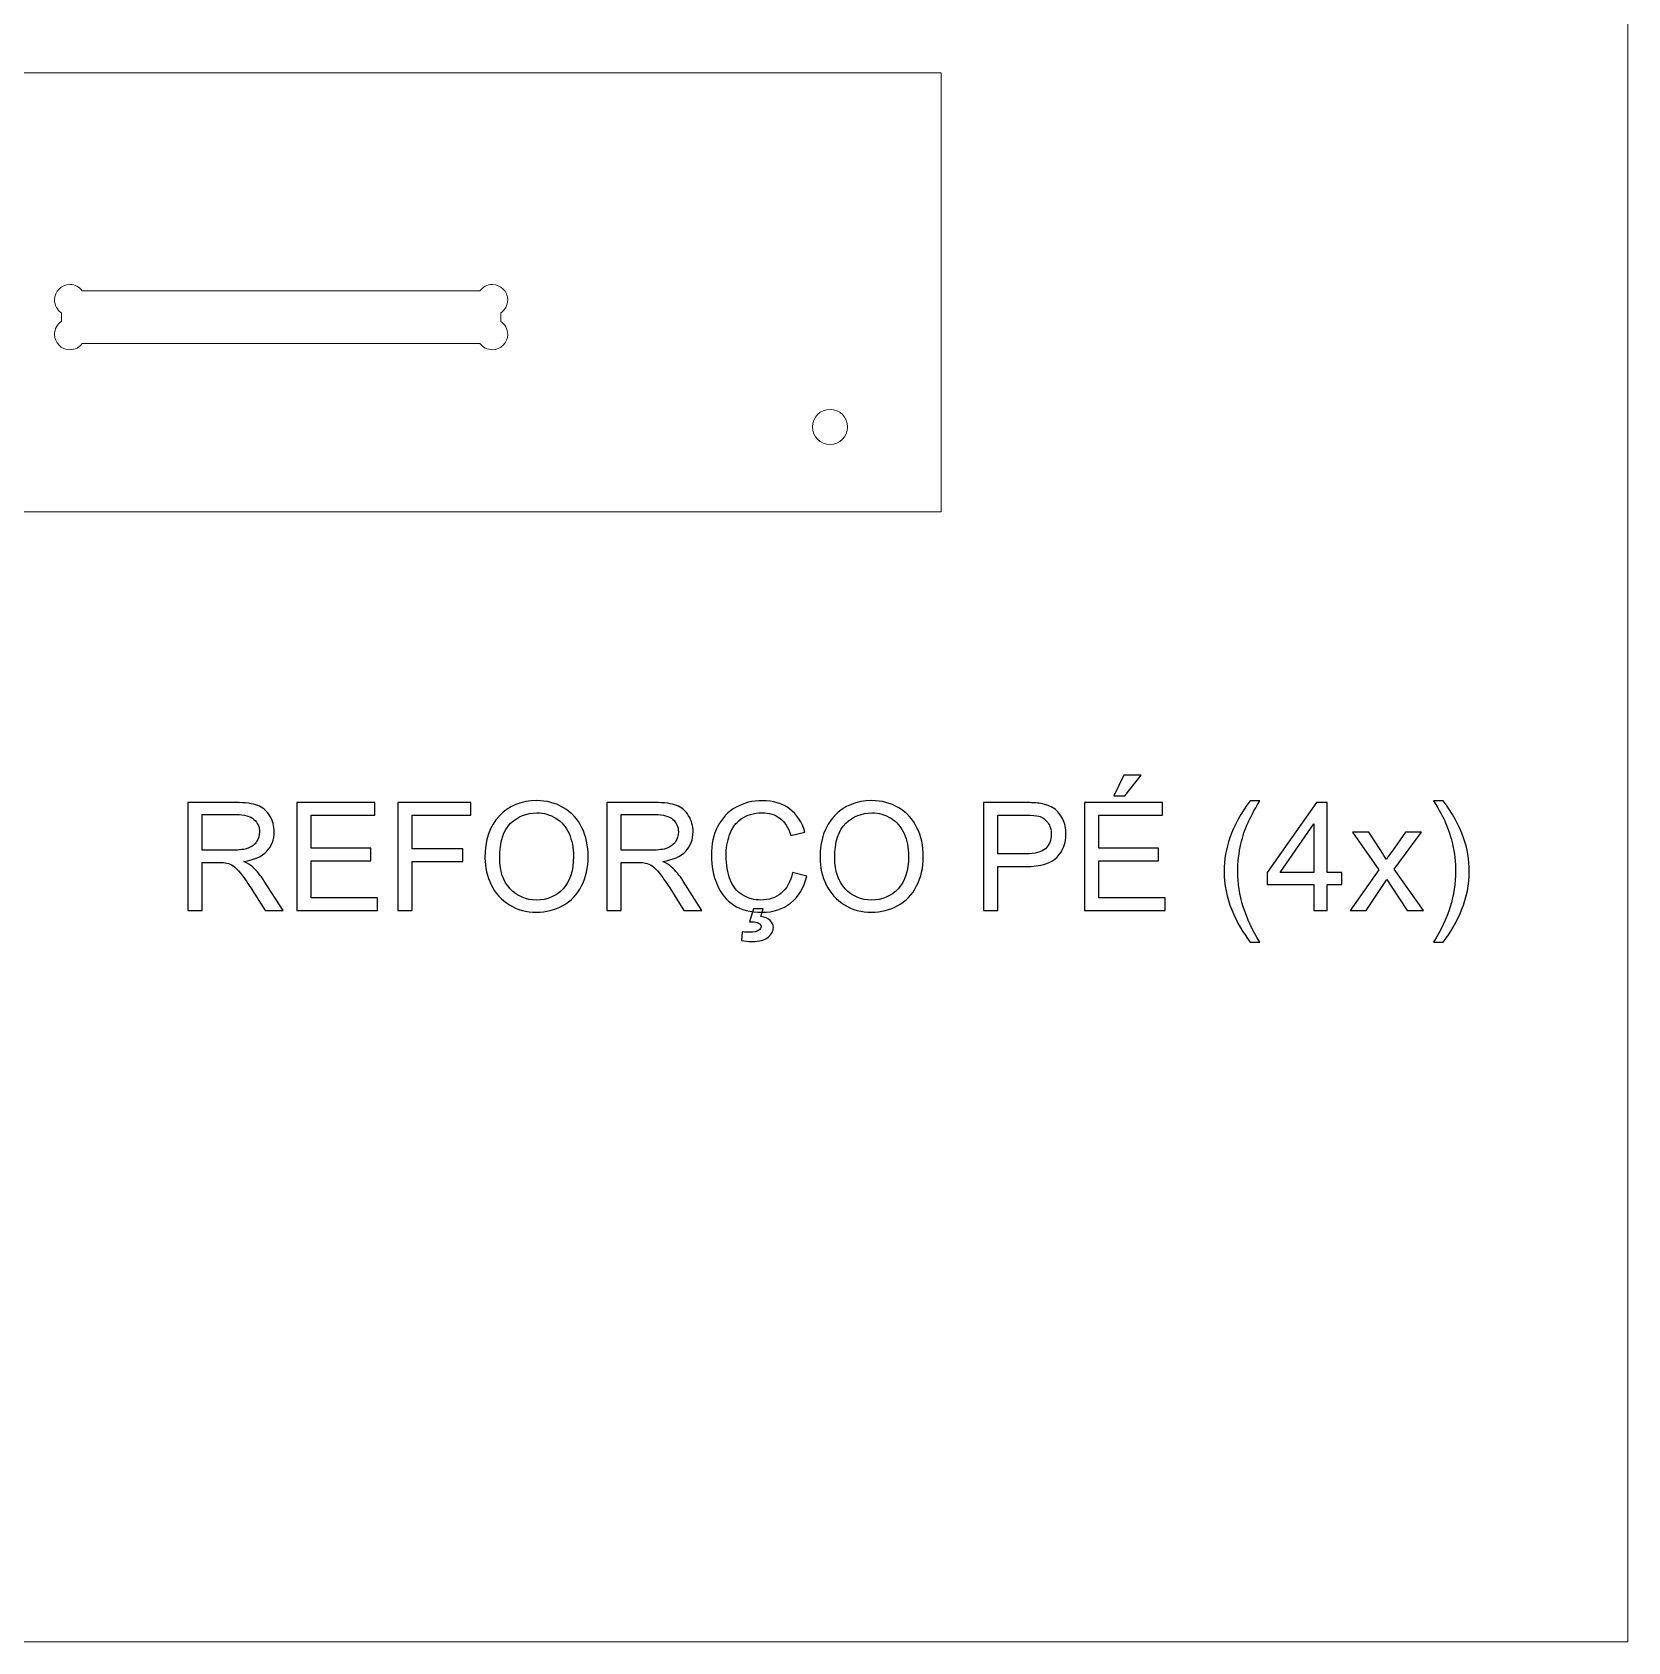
# Model space of a CAD drawing. Header units: centimetres. Extents: x -44 to 44, y -63 to 63.
# Drawn here: x 25.65 to 43.81, y -45.38 to -27.05 of the extents above; entities that cross this region are included whole.
import ezdxf

# ---------------------------------------------------------------- set-up
doc = ezdxf.new("R2010")
doc.units = ezdxf.units.CM
doc.header["$MEASUREMENT"] = 0
doc.layers.add('Layer 1', color=7, linetype='Continuous')

msp = doc.modelspace()

# ---------------------------------------------------------------- linework, layer by layer
at = {"layer": 'Layer 1', "color": 250, "lineweight": 20}
msp.add_lwpolyline([(-43.815, -45.38234), (43.815, -45.38234), (43.815, 6.26432), (-43.815, 6.26432), (-43.815, -45.38234)], close=True, dxfattribs=at)
at = {"layer": 'Layer 1', "color": 23, "lineweight": 20}
for points, knots in [([(-4.0029, -27.51377), (-4.0029, -27.51377), (35.9971, -27.51377), (35.9971, -27.51377), (35.9971, -27.51377), (35.9971, -27.51377), (35.9971, -32.51377), (35.9971, -32.51377), (35.9971, -32.51377), (35.9971, -32.51377), (-4.0029, -32.51377), (-4.0029, -32.51377), (-4.0029, -32.51377), (-4.0029, -32.51377), (-4.0029, -27.51377), (-4.0029, -27.51377)], [0, 0, 0, 0, 0.2, 0.2, 0.2, 0.2, 0.4, 0.4, 0.4, 0.4, 0.6, 0.6, 0.6, 0.6, 1, 1, 1, 1]), ([(30.98387, -30.24629), (30.98387, -30.24629), (30.98387, -30.34487), (30.98387, -30.34487), (30.98387, -30.34487), (31.03183, -30.37609), (31.06355, -30.43016), (31.06355, -30.49164), (31.06355, -30.49164), (31.06355, -30.58829), (30.98519, -30.66664), (30.88855, -30.66664), (30.88855, -30.66664), (30.83082, -30.66664), (30.77963, -30.63869), (30.74776, -30.59558), (30.74776, -30.59558), (30.74776, -30.59558), (26.21998, -30.59558), (26.21998, -30.59558), (26.21998, -30.59558), (26.18811, -30.63869), (26.13692, -30.66664), (26.07919, -30.66664), (26.07919, -30.66664), (25.98255, -30.66664), (25.90419, -30.58829), (25.90419, -30.49164), (25.90419, -30.49164), (25.90419, -30.43016), (25.93591, -30.37609), (25.98387, -30.34487), (25.98387, -30.34487), (25.98387, -30.34487), (25.98387, -30.24629), (25.98387, -30.24629), (25.98387, -30.24629), (25.93591, -30.21507), (25.90419, -30.161), (25.90419, -30.09952), (25.90419, -30.09952), (25.90419, -30.00287), (25.98255, -29.92452), (26.07919, -29.92452), (26.07919, -29.92452), (26.13692, -29.92452), (26.18811, -29.95247), (26.21998, -29.99558), (26.21998, -29.99558), (26.21998, -29.99558), (30.74776, -29.99558), (30.74776, -29.99558), (30.74776, -29.99558), (30.77963, -29.95247), (30.83082, -29.92452), (30.88855, -29.92452), (30.88855, -29.92452), (30.98519, -29.92452), (31.06355, -30.00287), (31.06355, -30.09952), (31.06355, -30.09952), (31.06355, -30.161), (31.03183, -30.21507), (30.98387, -30.24629)], [0, 0, 0, 0, 0.05882353, 0.05882353, 0.05882353, 0.05882353, 0.11764706, 0.11764706, 0.11764706, 0.11764706, 0.17647059, 0.17647059, 0.17647059, 0.17647059, 0.23529412, 0.23529412, 0.23529412, 0.23529412, 0.29411765, 0.29411765, 0.29411765, 0.29411765, 0.35294118, 0.35294118, 0.35294118, 0.35294118, 0.41176471, 0.41176471, 0.41176471, 0.41176471, 0.47058824, 0.47058824, 0.47058824, 0.47058824, 0.52941176, 0.52941176, 0.52941176, 0.52941176, 0.58823529, 0.58823529, 0.58823529, 0.58823529, 0.64705882, 0.64705882, 0.64705882, 0.64705882, 0.70588235, 0.70588235, 0.70588235, 0.70588235, 0.76470588, 0.76470588, 0.76470588, 0.76470588, 0.82352941, 0.82352941, 0.82352941, 0.82352941, 0.88235294, 0.88235294, 0.88235294, 0.88235294, 1, 1, 1, 1]), ([(34.73285, -31.74558), (34.6224, -31.74558), (34.53285, -31.65603), (34.53285, -31.54558), (34.53285, -31.54558), (34.53285, -31.43513), (34.6224, -31.34558), (34.73285, -31.34558), (34.73285, -31.34558), (34.8433, -31.34558), (34.93285, -31.43513), (34.93285, -31.54558), (34.93285, -31.54558), (34.93285, -31.65603), (34.8433, -31.74558), (34.73285, -31.74558)], [0, 0, 0, 0, 0.2, 0.2, 0.2, 0.2, 0.4, 0.4, 0.4, 0.4, 0.6, 0.6, 0.6, 0.6, 1, 1, 1, 1])]:
    msp.add_open_spline(points, degree=3, knots=knots, dxfattribs=at)
at = {"layer": 'Layer 1', "color": 250}
for points, knots in [([(37.9648, -35.74821), (37.9648, -35.74821), (38.07639, -35.51359), (38.07639, -35.51359), (38.07639, -35.51359), (38.07639, -35.51359), (38.2741, -35.51359), (38.2741, -35.51359), (38.2741, -35.51359), (38.2741, -35.51359), (38.08983, -35.74821), (38.08983, -35.74821), (38.08983, -35.74821), (38.08983, -35.74821), (37.9648, -35.74821), (37.9648, -35.74821)], [0, 0, 0, 0, 0.2, 0.2, 0.2, 0.2, 0.4, 0.4, 0.4, 0.4, 0.6, 0.6, 0.6, 0.6, 1, 1, 1, 1]), ([(27.42315, -37.05265), (27.42315, -37.05265), (27.42315, -35.82375), (27.42315, -35.82375), (27.42315, -35.82375), (27.42315, -35.82375), (27.96793, -35.82375), (27.96793, -35.82375), (27.96793, -35.82375), (28.07751, -35.82375), (28.16078, -35.83491), (28.21771, -35.85694), (28.21771, -35.85694), (28.27465, -35.87897), (28.32015, -35.91788), (28.35448, -35.97368), (28.35448, -35.97368), (28.38853, -36.02976), (28.40541, -36.09156), (28.40541, -36.15909), (28.40541, -36.15909), (28.40541, -36.24635), (28.37737, -36.3196), (28.32072, -36.3794), (28.32072, -36.3794), (28.26435, -36.4392), (28.17709, -36.47726), (28.0592, -36.49356), (28.0592, -36.49356), (28.10241, -36.51417), (28.13503, -36.53448), (28.15734, -36.5548), (28.15734, -36.5548), (28.20484, -36.59829), (28.24976, -36.65294), (28.29239, -36.71817), (28.29239, -36.71817), (28.29239, -36.71817), (28.50613, -37.05265), (28.50613, -37.05265), (28.50613, -37.05265), (28.50613, -37.05265), (28.30155, -37.05265), (28.30155, -37.05265), (28.30155, -37.05265), (28.30155, -37.05265), (28.13903, -36.79686), (28.13903, -36.79686), (28.13903, -36.79686), (28.09153, -36.72332), (28.05234, -36.66667), (28.02143, -36.62776), (28.02143, -36.62776), (27.99082, -36.58856), (27.96335, -36.56109), (27.93903, -36.54564), (27.93903, -36.54564), (27.91471, -36.5299), (27.8901, -36.51903), (27.86492, -36.51274), (27.86492, -36.51274), (27.84633, -36.50902), (27.81628, -36.50701), (27.77422, -36.50701), (27.77422, -36.50701), (27.77422, -36.50701), (27.58567, -36.50701), (27.58567, -36.50701), (27.58567, -36.50701), (27.58567, -36.50701), (27.58567, -37.05265), (27.58567, -37.05265), (27.58567, -37.05265), (27.58567, -37.05265), (27.42315, -37.05265), (27.42315, -37.05265)], [0, 0, 0, 0, 0.05, 0.05, 0.05, 0.05, 0.1, 0.1, 0.1, 0.1, 0.15, 0.15, 0.15, 0.15, 0.2, 0.2, 0.2, 0.2, 0.25, 0.25, 0.25, 0.25, 0.3, 0.3, 0.3, 0.3, 0.35, 0.35, 0.35, 0.35, 0.4, 0.4, 0.4, 0.4, 0.45, 0.45, 0.45, 0.45, 0.5, 0.5, 0.5, 0.5, 0.55, 0.55, 0.55, 0.55, 0.6, 0.6, 0.6, 0.6, 0.65, 0.65, 0.65, 0.65, 0.7, 0.7, 0.7, 0.7, 0.75, 0.75, 0.75, 0.75, 0.8, 0.8, 0.8, 0.8, 0.85, 0.85, 0.85, 0.85, 0.9, 0.9, 0.9, 0.9, 1, 1, 1, 1]), ([(28.66378, -37.05265), (28.66378, -37.05265), (28.66378, -35.82375), (28.66378, -35.82375), (28.66378, -35.82375), (28.66378, -35.82375), (29.55219, -35.82375), (29.55219, -35.82375), (29.55219, -35.82375), (29.55219, -35.82375), (29.55219, -35.96881), (29.55219, -35.96881), (29.55219, -35.96881), (29.55219, -35.96881), (28.8263, -35.96881), (28.8263, -35.96881), (28.8263, -35.96881), (28.8263, -35.96881), (28.8263, -36.34507), (28.8263, -36.34507), (28.8263, -36.34507), (28.8263, -36.34507), (29.50613, -36.34507), (29.50613, -36.34507), (29.50613, -36.34507), (29.50613, -36.34507), (29.50613, -36.48927), (29.50613, -36.48927), (29.50613, -36.48927), (29.50613, -36.48927), (28.8263, -36.48927), (28.8263, -36.48927), (28.8263, -36.48927), (28.8263, -36.48927), (28.8263, -36.90759), (28.8263, -36.90759), (28.8263, -36.90759), (28.8263, -36.90759), (29.5808, -36.90759), (29.5808, -36.90759), (29.5808, -36.90759), (29.5808, -36.90759), (29.5808, -37.05265), (29.5808, -37.05265), (29.5808, -37.05265), (29.5808, -37.05265), (28.66378, -37.05265), (28.66378, -37.05265)], [0, 0, 0, 0, 0.07692308, 0.07692308, 0.07692308, 0.07692308, 0.15384615, 0.15384615, 0.15384615, 0.15384615, 0.23076923, 0.23076923, 0.23076923, 0.23076923, 0.30769231, 0.30769231, 0.30769231, 0.30769231, 0.38461538, 0.38461538, 0.38461538, 0.38461538, 0.46153846, 0.46153846, 0.46153846, 0.46153846, 0.53846154, 0.53846154, 0.53846154, 0.53846154, 0.61538462, 0.61538462, 0.61538462, 0.61538462, 0.69230769, 0.69230769, 0.69230769, 0.69230769, 0.76923077, 0.76923077, 0.76923077, 0.76923077, 0.84615385, 0.84615385, 0.84615385, 0.84615385, 1, 1, 1, 1]), ([(29.81371, -37.05265), (29.81371, -37.05265), (29.81371, -35.82375), (29.81371, -35.82375), (29.81371, -35.82375), (29.81371, -35.82375), (30.6429, -35.82375), (30.6429, -35.82375), (30.6429, -35.82375), (30.6429, -35.82375), (30.6429, -35.96881), (30.6429, -35.96881), (30.6429, -35.96881), (30.6429, -35.96881), (29.97652, -35.96881), (29.97652, -35.96881), (29.97652, -35.96881), (29.97652, -35.96881), (29.97652, -36.34936), (29.97652, -36.34936), (29.97652, -36.34936), (29.97652, -36.34936), (30.55306, -36.34936), (30.55306, -36.34936), (30.55306, -36.34936), (30.55306, -36.34936), (30.55306, -36.49442), (30.55306, -36.49442), (30.55306, -36.49442), (30.55306, -36.49442), (29.97652, -36.49442), (29.97652, -36.49442), (29.97652, -36.49442), (29.97652, -36.49442), (29.97652, -37.05265), (29.97652, -37.05265), (29.97652, -37.05265), (29.97652, -37.05265), (29.81371, -37.05265), (29.81371, -37.05265)], [0, 0, 0, 0, 0.09090909, 0.09090909, 0.09090909, 0.09090909, 0.18181818, 0.18181818, 0.18181818, 0.18181818, 0.27272727, 0.27272727, 0.27272727, 0.27272727, 0.36363636, 0.36363636, 0.36363636, 0.36363636, 0.45454545, 0.45454545, 0.45454545, 0.45454545, 0.54545455, 0.54545455, 0.54545455, 0.54545455, 0.63636364, 0.63636364, 0.63636364, 0.63636364, 0.72727273, 0.72727273, 0.72727273, 0.72727273, 0.81818182, 0.81818182, 0.81818182, 0.81818182, 1, 1, 1, 1]), ([(30.80456, -36.45408), (30.80456, -36.25007), (30.85921, -36.09042), (30.96879, -35.97511), (30.96879, -35.97511), (31.07838, -35.8598), (31.21972, -35.802), (31.39311, -35.802), (31.39311, -35.802), (31.50642, -35.802), (31.60885, -35.82919), (31.69984, -35.88326), (31.69984, -35.88326), (31.79082, -35.93763), (31.86035, -36.01316), (31.90813, -36.11016), (31.90813, -36.11016), (31.95592, -36.20687), (31.97966, -36.31703), (31.97966, -36.43977), (31.97966, -36.43977), (31.97966, -36.56452), (31.95477, -36.67611), (31.90441, -36.77425), (31.90441, -36.77425), (31.85406, -36.87268), (31.78281, -36.94707), (31.69068, -36.99771), (31.69068, -36.99771), (31.59826, -37.04836), (31.49898, -37.07354), (31.39225, -37.07354), (31.39225, -37.07354), (31.27637, -37.07354), (31.17308, -37.04578), (31.0821, -36.9897), (31.0821, -36.9897), (30.99082, -36.93391), (30.92187, -36.85751), (30.87494, -36.7608), (30.87494, -36.7608), (30.82802, -36.66438), (30.80456, -36.56195), (30.80456, -36.45408)], [0, 0, 0, 0, 0.08333333, 0.08333333, 0.08333333, 0.08333333, 0.16666667, 0.16666667, 0.16666667, 0.16666667, 0.25, 0.25, 0.25, 0.25, 0.33333333, 0.33333333, 0.33333333, 0.33333333, 0.41666667, 0.41666667, 0.41666667, 0.41666667, 0.5, 0.5, 0.5, 0.5, 0.58333333, 0.58333333, 0.58333333, 0.58333333, 0.66666667, 0.66666667, 0.66666667, 0.66666667, 0.75, 0.75, 0.75, 0.75, 0.83333333, 0.83333333, 0.83333333, 0.83333333, 1, 1, 1, 1]), ([(32.19197, -37.05265), (32.19197, -37.05265), (32.19197, -35.82375), (32.19197, -35.82375), (32.19197, -35.82375), (32.19197, -35.82375), (32.73675, -35.82375), (32.73675, -35.82375), (32.73675, -35.82375), (32.84633, -35.82375), (32.9296, -35.83491), (32.98653, -35.85694), (32.98653, -35.85694), (33.04347, -35.87897), (33.08897, -35.91788), (33.1233, -35.97368), (33.1233, -35.97368), (33.15735, -36.02976), (33.17423, -36.09156), (33.17423, -36.15909), (33.17423, -36.15909), (33.17423, -36.24635), (33.14619, -36.3196), (33.08954, -36.3794), (33.08954, -36.3794), (33.03317, -36.4392), (32.94591, -36.47726), (32.82802, -36.49356), (32.82802, -36.49356), (32.87123, -36.51417), (32.90385, -36.53448), (32.92616, -36.5548), (32.92616, -36.5548), (32.97366, -36.59829), (33.01858, -36.65294), (33.06121, -36.71817), (33.06121, -36.71817), (33.06121, -36.71817), (33.27495, -37.05265), (33.27495, -37.05265), (33.27495, -37.05265), (33.27495, -37.05265), (33.07037, -37.05265), (33.07037, -37.05265), (33.07037, -37.05265), (33.07037, -37.05265), (32.90785, -36.79686), (32.90785, -36.79686), (32.90785, -36.79686), (32.86035, -36.72332), (32.82116, -36.66667), (32.79025, -36.62776), (32.79025, -36.62776), (32.75964, -36.58856), (32.73217, -36.56109), (32.70785, -36.54564), (32.70785, -36.54564), (32.68353, -36.5299), (32.65892, -36.51903), (32.63374, -36.51274), (32.63374, -36.51274), (32.61515, -36.50902), (32.5851, -36.50701), (32.54304, -36.50701), (32.54304, -36.50701), (32.54304, -36.50701), (32.35449, -36.50701), (32.35449, -36.50701), (32.35449, -36.50701), (32.35449, -36.50701), (32.35449, -37.05265), (32.35449, -37.05265), (32.35449, -37.05265), (32.35449, -37.05265), (32.19197, -37.05265), (32.19197, -37.05265)], [0, 0, 0, 0, 0.05, 0.05, 0.05, 0.05, 0.1, 0.1, 0.1, 0.1, 0.15, 0.15, 0.15, 0.15, 0.2, 0.2, 0.2, 0.2, 0.25, 0.25, 0.25, 0.25, 0.3, 0.3, 0.3, 0.3, 0.35, 0.35, 0.35, 0.35, 0.4, 0.4, 0.4, 0.4, 0.45, 0.45, 0.45, 0.45, 0.5, 0.5, 0.5, 0.5, 0.55, 0.55, 0.55, 0.55, 0.6, 0.6, 0.6, 0.6, 0.65, 0.65, 0.65, 0.65, 0.7, 0.7, 0.7, 0.7, 0.75, 0.75, 0.75, 0.75, 0.8, 0.8, 0.8, 0.8, 0.85, 0.85, 0.85, 0.85, 0.9, 0.9, 0.9, 0.9, 1, 1, 1, 1]), ([(34.30585, -36.62175), (34.30585, -36.62175), (34.46865, -36.66295), (34.46865, -36.66295), (34.46865, -36.66295), (34.4346, -36.79628), (34.37309, -36.89814), (34.28467, -36.96853), (34.28467, -36.96853), (34.19598, -37.03863), (34.08782, -37.07354), (33.95964, -37.07354), (33.95964, -37.07354), (33.82716, -37.07354), (33.71958, -37.04664), (33.6366, -36.99285), (33.6366, -36.99285), (33.55363, -36.93877), (33.4904, -36.86066), (33.44719, -36.75852), (33.44719, -36.75852), (33.40399, -36.65608), (33.38224, -36.54621), (33.38224, -36.4289), (33.38224, -36.4289), (33.38224, -36.301), (33.40656, -36.18942), (33.45549, -36.09414), (33.45549, -36.09414), (33.50442, -35.99886), (33.57394, -35.92647), (33.66436, -35.87697), (33.66436, -35.87697), (33.75449, -35.82747), (33.85377, -35.80286), (33.96221, -35.80286), (33.96221, -35.80286), (34.08525, -35.80286), (34.18854, -35.83405), (34.27237, -35.89671), (34.27237, -35.89671), (34.3562, -35.95937), (34.41457, -36.04721), (34.44748, -36.1608), (34.44748, -36.1608), (34.44748, -36.1608), (34.28754, -36.19857), (34.28754, -36.19857), (34.28754, -36.19857), (34.25892, -36.10902), (34.21772, -36.04407), (34.16336, -36.00315), (34.16336, -36.00315), (34.10928, -35.96223), (34.04118, -35.94192), (33.95878, -35.94192), (33.95878, -35.94192), (33.86436, -35.94192), (33.78567, -35.96452), (33.72216, -36.00973), (33.72216, -36.00973), (33.65864, -36.05522), (33.614, -36.11588), (33.58854, -36.19228), (33.58854, -36.19228), (33.56278, -36.26839), (33.54991, -36.34707), (33.54991, -36.42804), (33.54991, -36.42804), (33.54991, -36.53276), (33.56507, -36.62375), (33.5954, -36.70186), (33.5954, -36.70186), (33.62602, -36.77969), (33.67323, -36.83806), (33.73761, -36.87668), (33.73761, -36.87668), (33.80198, -36.91531), (33.87151, -36.93448), (33.94648, -36.93448), (33.94648, -36.93448), (34.03746, -36.93448), (34.11443, -36.90816), (34.17766, -36.8558), (34.17766, -36.8558), (34.2409, -36.80315), (34.28353, -36.72504), (34.30585, -36.62175)], [0, 0, 0, 0, 0.04347826, 0.04347826, 0.04347826, 0.04347826, 0.08695652, 0.08695652, 0.08695652, 0.08695652, 0.13043478, 0.13043478, 0.13043478, 0.13043478, 0.17391304, 0.17391304, 0.17391304, 0.17391304, 0.2173913, 0.2173913, 0.2173913, 0.2173913, 0.26086957, 0.26086957, 0.26086957, 0.26086957, 0.30434783, 0.30434783, 0.30434783, 0.30434783, 0.34782609, 0.34782609, 0.34782609, 0.34782609, 0.39130435, 0.39130435, 0.39130435, 0.39130435, 0.43478261, 0.43478261, 0.43478261, 0.43478261, 0.47826087, 0.47826087, 0.47826087, 0.47826087, 0.52173913, 0.52173913, 0.52173913, 0.52173913, 0.56521739, 0.56521739, 0.56521739, 0.56521739, 0.60869565, 0.60869565, 0.60869565, 0.60869565, 0.65217391, 0.65217391, 0.65217391, 0.65217391, 0.69565217, 0.69565217, 0.69565217, 0.69565217, 0.73913043, 0.73913043, 0.73913043, 0.73913043, 0.7826087, 0.7826087, 0.7826087, 0.7826087, 0.82608696, 0.82608696, 0.82608696, 0.82608696, 0.86956522, 0.86956522, 0.86956522, 0.86956522, 0.91304348, 0.91304348, 0.91304348, 0.91304348, 1, 1, 1, 1]), ([(34.61944, -36.45408), (34.61944, -36.25007), (34.67409, -36.09042), (34.78367, -35.97511), (34.78367, -35.97511), (34.89326, -35.8598), (35.0346, -35.802), (35.20799, -35.802), (35.20799, -35.802), (35.3213, -35.802), (35.42373, -35.82919), (35.51472, -35.88326), (35.51472, -35.88326), (35.6057, -35.93763), (35.67523, -36.01316), (35.72301, -36.11016), (35.72301, -36.11016), (35.7708, -36.20687), (35.79454, -36.31703), (35.79454, -36.43977), (35.79454, -36.43977), (35.79454, -36.56452), (35.76965, -36.67611), (35.71929, -36.77425), (35.71929, -36.77425), (35.66894, -36.87268), (35.59769, -36.94707), (35.50556, -36.99771), (35.50556, -36.99771), (35.41314, -37.04836), (35.31386, -37.07354), (35.20713, -37.07354), (35.20713, -37.07354), (35.09125, -37.07354), (34.98796, -37.04578), (34.89698, -36.9897), (34.89698, -36.9897), (34.8057, -36.93391), (34.73675, -36.85751), (34.68982, -36.7608), (34.68982, -36.7608), (34.6429, -36.66438), (34.61944, -36.56195), (34.61944, -36.45408)], [0, 0, 0, 0, 0.08333333, 0.08333333, 0.08333333, 0.08333333, 0.16666667, 0.16666667, 0.16666667, 0.16666667, 0.25, 0.25, 0.25, 0.25, 0.33333333, 0.33333333, 0.33333333, 0.33333333, 0.41666667, 0.41666667, 0.41666667, 0.41666667, 0.5, 0.5, 0.5, 0.5, 0.58333333, 0.58333333, 0.58333333, 0.58333333, 0.66666667, 0.66666667, 0.66666667, 0.66666667, 0.75, 0.75, 0.75, 0.75, 0.83333333, 0.83333333, 0.83333333, 0.83333333, 1, 1, 1, 1]), ([(36.48125, -37.05265), (36.48125, -37.05265), (36.48125, -35.82375), (36.48125, -35.82375), (36.48125, -35.82375), (36.48125, -35.82375), (36.94476, -35.82375), (36.94476, -35.82375), (36.94476, -35.82375), (37.02631, -35.82375), (37.08868, -35.82776), (37.1316, -35.83548), (37.1316, -35.83548), (37.19198, -35.8455), (37.24262, -35.86467), (37.28353, -35.89299), (37.28353, -35.89299), (37.32416, -35.92103), (37.35707, -35.9608), (37.38196, -36.01145), (37.38196, -36.01145), (37.40685, -36.06238), (37.41916, -36.11817), (37.41916, -36.17912), (37.41916, -36.17912), (37.41916, -36.28355), (37.38597, -36.37225), (37.31959, -36.44464), (37.31959, -36.44464), (37.25292, -36.51674), (37.13275, -36.55308), (36.95907, -36.55308), (36.95907, -36.55308), (36.95907, -36.55308), (36.64376, -36.55308), (36.64376, -36.55308), (36.64376, -36.55308), (36.64376, -36.55308), (36.64376, -37.05265), (36.64376, -37.05265), (36.64376, -37.05265), (36.64376, -37.05265), (36.48125, -37.05265), (36.48125, -37.05265)], [0, 0, 0, 0, 0.08333333, 0.08333333, 0.08333333, 0.08333333, 0.16666667, 0.16666667, 0.16666667, 0.16666667, 0.25, 0.25, 0.25, 0.25, 0.33333333, 0.33333333, 0.33333333, 0.33333333, 0.41666667, 0.41666667, 0.41666667, 0.41666667, 0.5, 0.5, 0.5, 0.5, 0.58333333, 0.58333333, 0.58333333, 0.58333333, 0.66666667, 0.66666667, 0.66666667, 0.66666667, 0.75, 0.75, 0.75, 0.75, 0.83333333, 0.83333333, 0.83333333, 0.83333333, 1, 1, 1, 1]), ([(37.62975, -37.05265), (37.62975, -37.05265), (37.62975, -35.82375), (37.62975, -35.82375), (37.62975, -35.82375), (37.62975, -35.82375), (38.51816, -35.82375), (38.51816, -35.82375), (38.51816, -35.82375), (38.51816, -35.82375), (38.51816, -35.96881), (38.51816, -35.96881), (38.51816, -35.96881), (38.51816, -35.96881), (37.79227, -35.96881), (37.79227, -35.96881), (37.79227, -35.96881), (37.79227, -35.96881), (37.79227, -36.34507), (37.79227, -36.34507), (37.79227, -36.34507), (37.79227, -36.34507), (38.4721, -36.34507), (38.4721, -36.34507), (38.4721, -36.34507), (38.4721, -36.34507), (38.4721, -36.48927), (38.4721, -36.48927), (38.4721, -36.48927), (38.4721, -36.48927), (37.79227, -36.48927), (37.79227, -36.48927), (37.79227, -36.48927), (37.79227, -36.48927), (37.79227, -36.90759), (37.79227, -36.90759), (37.79227, -36.90759), (37.79227, -36.90759), (38.54677, -36.90759), (38.54677, -36.90759), (38.54677, -36.90759), (38.54677, -36.90759), (38.54677, -37.05265), (38.54677, -37.05265), (38.54677, -37.05265), (38.54677, -37.05265), (37.62975, -37.05265), (37.62975, -37.05265)], [0, 0, 0, 0, 0.07692308, 0.07692308, 0.07692308, 0.07692308, 0.15384615, 0.15384615, 0.15384615, 0.15384615, 0.23076923, 0.23076923, 0.23076923, 0.23076923, 0.30769231, 0.30769231, 0.30769231, 0.30769231, 0.38461538, 0.38461538, 0.38461538, 0.38461538, 0.46153846, 0.46153846, 0.46153846, 0.46153846, 0.53846154, 0.53846154, 0.53846154, 0.53846154, 0.61538462, 0.61538462, 0.61538462, 0.61538462, 0.69230769, 0.69230769, 0.69230769, 0.69230769, 0.76923077, 0.76923077, 0.76923077, 0.76923077, 0.84615385, 0.84615385, 0.84615385, 0.84615385, 1, 1, 1, 1]), ([(39.51731, -37.41402), (39.43405, -37.30902), (39.36366, -37.18598), (39.30615, -37.04521), (39.30615, -37.04521), (39.24864, -36.90415), (39.21974, -36.75852), (39.21974, -36.60744), (39.21974, -36.60744), (39.21974, -36.47439), (39.2412, -36.34707), (39.28441, -36.22518), (39.28441, -36.22518), (39.33476, -36.08384), (39.4123, -35.94306), (39.51731, -35.80286), (39.51731, -35.80286), (39.51731, -35.80286), (39.62547, -35.80286), (39.62547, -35.80286), (39.62547, -35.80286), (39.55794, -35.91903), (39.51331, -36.00201), (39.49156, -36.05179), (39.49156, -36.05179), (39.45723, -36.12876), (39.43062, -36.20944), (39.41087, -36.29328), (39.41087, -36.29328), (39.38684, -36.39771), (39.37482, -36.50272), (39.37482, -36.6083), (39.37482, -36.6083), (39.37482, -36.87726), (39.45837, -37.14564), (39.62547, -37.41402), (39.62547, -37.41402), (39.62547, -37.41402), (39.51731, -37.41402), (39.51731, -37.41402)], [0, 0, 0, 0, 0.09090909, 0.09090909, 0.09090909, 0.09090909, 0.18181818, 0.18181818, 0.18181818, 0.18181818, 0.27272727, 0.27272727, 0.27272727, 0.27272727, 0.36363636, 0.36363636, 0.36363636, 0.36363636, 0.45454545, 0.45454545, 0.45454545, 0.45454545, 0.54545455, 0.54545455, 0.54545455, 0.54545455, 0.63636364, 0.63636364, 0.63636364, 0.63636364, 0.72727273, 0.72727273, 0.72727273, 0.72727273, 0.81818182, 0.81818182, 0.81818182, 0.81818182, 1, 1, 1, 1]), ([(40.24234, -37.05265), (40.24234, -37.05265), (40.24234, -36.75852), (40.24234, -36.75852), (40.24234, -36.75852), (40.24234, -36.75852), (39.7093, -36.75852), (39.7093, -36.75852), (39.7093, -36.75852), (39.7093, -36.75852), (39.7093, -36.62003), (39.7093, -36.62003), (39.7093, -36.62003), (39.7093, -36.62003), (40.2701, -35.82375), (40.2701, -35.82375), (40.2701, -35.82375), (40.2701, -35.82375), (40.39342, -35.82375), (40.39342, -35.82375), (40.39342, -35.82375), (40.39342, -35.82375), (40.39342, -36.62003), (40.39342, -36.62003), (40.39342, -36.62003), (40.39342, -36.62003), (40.55937, -36.62003), (40.55937, -36.62003), (40.55937, -36.62003), (40.55937, -36.62003), (40.55937, -36.75852), (40.55937, -36.75852), (40.55937, -36.75852), (40.55937, -36.75852), (40.39342, -36.75852), (40.39342, -36.75852), (40.39342, -36.75852), (40.39342, -36.75852), (40.39342, -37.05265), (40.39342, -37.05265), (40.39342, -37.05265), (40.39342, -37.05265), (40.24234, -37.05265), (40.24234, -37.05265)], [0, 0, 0, 0, 0.08333333, 0.08333333, 0.08333333, 0.08333333, 0.16666667, 0.16666667, 0.16666667, 0.16666667, 0.25, 0.25, 0.25, 0.25, 0.33333333, 0.33333333, 0.33333333, 0.33333333, 0.41666667, 0.41666667, 0.41666667, 0.41666667, 0.5, 0.5, 0.5, 0.5, 0.58333333, 0.58333333, 0.58333333, 0.58333333, 0.66666667, 0.66666667, 0.66666667, 0.66666667, 0.75, 0.75, 0.75, 0.75, 0.83333333, 0.83333333, 0.83333333, 0.83333333, 1, 1, 1, 1]), ([(41.71273, -37.41402), (41.71273, -37.41402), (41.60457, -37.41402), (41.60457, -37.41402), (41.60457, -37.41402), (41.77167, -37.14564), (41.85522, -36.87726), (41.85522, -36.6083), (41.85522, -36.6083), (41.85522, -36.50329), (41.8432, -36.39914), (41.81917, -36.29557), (41.81917, -36.29557), (41.80028, -36.21202), (41.77367, -36.13133), (41.73962, -36.05437), (41.73962, -36.05437), (41.71788, -36.00401), (41.67296, -35.92017), (41.60457, -35.80286), (41.60457, -35.80286), (41.60457, -35.80286), (41.71273, -35.80286), (41.71273, -35.80286), (41.71273, -35.80286), (41.81773, -35.94306), (41.89556, -36.08384), (41.94592, -36.22518), (41.94592, -36.22518), (41.98884, -36.34707), (42.0103, -36.47439), (42.0103, -36.60744), (42.0103, -36.60744), (42.0103, -36.75852), (41.9814, -36.90415), (41.9236, -37.04521), (41.9236, -37.04521), (41.8658, -37.18598), (41.79542, -37.30902), (41.71273, -37.41402)], [0, 0, 0, 0, 0.09090909, 0.09090909, 0.09090909, 0.09090909, 0.18181818, 0.18181818, 0.18181818, 0.18181818, 0.27272727, 0.27272727, 0.27272727, 0.27272727, 0.36363636, 0.36363636, 0.36363636, 0.36363636, 0.45454545, 0.45454545, 0.45454545, 0.45454545, 0.54545455, 0.54545455, 0.54545455, 0.54545455, 0.63636364, 0.63636364, 0.63636364, 0.63636364, 0.72727273, 0.72727273, 0.72727273, 0.72727273, 0.81818182, 0.81818182, 0.81818182, 0.81818182, 1, 1, 1, 1]), ([(27.58567, -36.36624), (27.58567, -36.36624), (27.93531, -36.36624), (27.93531, -36.36624), (27.93531, -36.36624), (28.00942, -36.36624), (28.06779, -36.35851), (28.10956, -36.34306), (28.10956, -36.34306), (28.15162, -36.32761), (28.18338, -36.30301), (28.20513, -36.26924), (28.20513, -36.26924), (28.22687, -36.23548), (28.23774, -36.19886), (28.23774, -36.15909), (28.23774, -36.15909), (28.23774, -36.101), (28.21686, -36.05322), (28.17451, -36.01574), (28.17451, -36.01574), (28.13245, -35.97826), (28.06578, -35.95966), (27.97451, -35.95966), (27.97451, -35.95966), (27.97451, -35.95966), (27.58567, -35.95966), (27.58567, -35.95966), (27.58567, -35.95966), (27.58567, -35.95966), (27.58567, -36.36624), (27.58567, -36.36624)], [0, 0, 0, 0, 0.11111111, 0.11111111, 0.11111111, 0.11111111, 0.22222222, 0.22222222, 0.22222222, 0.22222222, 0.33333333, 0.33333333, 0.33333333, 0.33333333, 0.44444444, 0.44444444, 0.44444444, 0.44444444, 0.55555556, 0.55555556, 0.55555556, 0.55555556, 0.66666667, 0.66666667, 0.66666667, 0.66666667, 0.77777778, 0.77777778, 0.77777778, 0.77777778, 1, 1, 1, 1]), ([(30.97222, -36.45666), (30.97222, -36.60487), (31.012, -36.72132), (31.09154, -36.80658), (31.09154, -36.80658), (31.17137, -36.89185), (31.27122, -36.93448), (31.39139, -36.93448), (31.39139, -36.93448), (31.51386, -36.93448), (31.61457, -36.89156), (31.69354, -36.80544), (31.69354, -36.80544), (31.77251, -36.71932), (31.81228, -36.59714), (31.81228, -36.43892), (31.81228, -36.43892), (31.81228, -36.33906), (31.79511, -36.25179), (31.76135, -36.17711), (31.76135, -36.17711), (31.72759, -36.10243), (31.67809, -36.04464), (31.61314, -36.00344), (31.61314, -36.00344), (31.5479, -35.96252), (31.47494, -35.94192), (31.39397, -35.94192), (31.39397, -35.94192), (31.27866, -35.94192), (31.17966, -35.9814), (31.09669, -36.06066), (31.09669, -36.06066), (31.01371, -36.13963), (30.97222, -36.27182), (30.97222, -36.45666)], [0, 0, 0, 0, 0.1, 0.1, 0.1, 0.1, 0.2, 0.2, 0.2, 0.2, 0.3, 0.3, 0.3, 0.3, 0.4, 0.4, 0.4, 0.4, 0.5, 0.5, 0.5, 0.5, 0.6, 0.6, 0.6, 0.6, 0.7, 0.7, 0.7, 0.7, 0.8, 0.8, 0.8, 0.8, 1, 1, 1, 1]), ([(32.35449, -36.36624), (32.35449, -36.36624), (32.70413, -36.36624), (32.70413, -36.36624), (32.70413, -36.36624), (32.77824, -36.36624), (32.83661, -36.35851), (32.87838, -36.34306), (32.87838, -36.34306), (32.92044, -36.32761), (32.9522, -36.30301), (32.97395, -36.26924), (32.97395, -36.26924), (32.99569, -36.23548), (33.00656, -36.19886), (33.00656, -36.15909), (33.00656, -36.15909), (33.00656, -36.101), (32.98568, -36.05322), (32.94333, -36.01574), (32.94333, -36.01574), (32.90127, -35.97826), (32.8346, -35.95966), (32.74333, -35.95966), (32.74333, -35.95966), (32.74333, -35.95966), (32.35449, -35.95966), (32.35449, -35.95966), (32.35449, -35.95966), (32.35449, -35.95966), (32.35449, -36.36624), (32.35449, -36.36624)], [0, 0, 0, 0, 0.11111111, 0.11111111, 0.11111111, 0.11111111, 0.22222222, 0.22222222, 0.22222222, 0.22222222, 0.33333333, 0.33333333, 0.33333333, 0.33333333, 0.44444444, 0.44444444, 0.44444444, 0.44444444, 0.55555556, 0.55555556, 0.55555556, 0.55555556, 0.66666667, 0.66666667, 0.66666667, 0.66666667, 0.77777778, 0.77777778, 0.77777778, 0.77777778, 1, 1, 1, 1]), ([(34.7871, -36.45666), (34.7871, -36.60487), (34.82688, -36.72132), (34.90642, -36.80658), (34.90642, -36.80658), (34.98625, -36.89185), (35.0861, -36.93448), (35.20627, -36.93448), (35.20627, -36.93448), (35.32874, -36.93448), (35.42945, -36.89156), (35.50842, -36.80544), (35.50842, -36.80544), (35.58739, -36.71932), (35.62716, -36.59714), (35.62716, -36.43892), (35.62716, -36.43892), (35.62716, -36.33906), (35.60999, -36.25179), (35.57623, -36.17711), (35.57623, -36.17711), (35.54247, -36.10243), (35.49297, -36.04464), (35.42802, -36.00344), (35.42802, -36.00344), (35.36278, -35.96252), (35.28982, -35.94192), (35.20885, -35.94192), (35.20885, -35.94192), (35.09354, -35.94192), (34.99454, -35.9814), (34.91157, -36.06066), (34.91157, -36.06066), (34.82859, -36.13963), (34.7871, -36.27182), (34.7871, -36.45666)], [0, 0, 0, 0, 0.1, 0.1, 0.1, 0.1, 0.2, 0.2, 0.2, 0.2, 0.3, 0.3, 0.3, 0.3, 0.4, 0.4, 0.4, 0.4, 0.5, 0.5, 0.5, 0.5, 0.6, 0.6, 0.6, 0.6, 0.7, 0.7, 0.7, 0.7, 0.8, 0.8, 0.8, 0.8, 1, 1, 1, 1]), ([(36.64376, -36.40801), (36.64376, -36.40801), (36.96165, -36.40801), (36.96165, -36.40801), (36.96165, -36.40801), (37.06665, -36.40801), (37.14133, -36.38856), (37.18539, -36.34936), (37.18539, -36.34936), (37.22946, -36.31016), (37.25149, -36.25522), (37.25149, -36.18427), (37.25149, -36.18427), (37.25149, -36.13276), (37.23861, -36.0887), (37.21258, -36.05208), (37.21258, -36.05208), (37.18654, -36.01545), (37.15249, -35.99142), (37.10986, -35.97969), (37.10986, -35.97969), (37.08239, -35.97253), (37.03203, -35.96881), (36.95821, -35.96881), (36.95821, -35.96881), (36.95821, -35.96881), (36.64376, -35.96881), (36.64376, -35.96881), (36.64376, -35.96881), (36.64376, -35.96881), (36.64376, -36.40801), (36.64376, -36.40801)], [0, 0, 0, 0, 0.11111111, 0.11111111, 0.11111111, 0.11111111, 0.22222222, 0.22222222, 0.22222222, 0.22222222, 0.33333333, 0.33333333, 0.33333333, 0.33333333, 0.44444444, 0.44444444, 0.44444444, 0.44444444, 0.55555556, 0.55555556, 0.55555556, 0.55555556, 0.66666667, 0.66666667, 0.66666667, 0.66666667, 0.77777778, 0.77777778, 0.77777778, 0.77777778, 1, 1, 1, 1]), ([(40.24234, -36.62003), (40.24234, -36.62003), (40.24234, -36.0661), (40.24234, -36.0661), (40.24234, -36.0661), (40.24234, -36.0661), (39.85779, -36.62003), (39.85779, -36.62003), (39.85779, -36.62003), (39.85779, -36.62003), (40.24234, -36.62003), (40.24234, -36.62003)], [0, 0, 0, 0, 0.25, 0.25, 0.25, 0.25, 0.5, 0.5, 0.5, 0.5, 1, 1, 1, 1]), ([(40.65493, -37.05265), (40.65493, -37.05265), (40.98025, -36.58999), (40.98025, -36.58999), (40.98025, -36.58999), (40.98025, -36.58999), (40.67925, -36.16252), (40.67925, -36.16252), (40.67925, -36.16252), (40.67925, -36.16252), (40.86781, -36.16252), (40.86781, -36.16252), (40.86781, -36.16252), (40.86781, -36.16252), (41.00457, -36.3711), (41.00457, -36.3711), (41.00457, -36.3711), (41.03004, -36.41088), (41.05092, -36.44407), (41.06637, -36.47096), (41.06637, -36.47096), (41.09098, -36.43405), (41.11359, -36.40143), (41.13447, -36.37282), (41.13447, -36.37282), (41.13447, -36.37282), (41.2844, -36.16252), (41.2844, -36.16252), (41.2844, -36.16252), (41.2844, -36.16252), (41.46466, -36.16252), (41.46466, -36.16252), (41.46466, -36.16252), (41.46466, -36.16252), (41.15708, -36.58169), (41.15708, -36.58169), (41.15708, -36.58169), (41.15708, -36.58169), (41.48812, -37.05265), (41.48812, -37.05265), (41.48812, -37.05265), (41.48812, -37.05265), (41.303, -37.05265), (41.303, -37.05265), (41.303, -37.05265), (41.303, -37.05265), (41.12017, -36.77597), (41.12017, -36.77597), (41.12017, -36.77597), (41.12017, -36.77597), (41.07153, -36.70129), (41.07153, -36.70129), (41.07153, -36.70129), (41.07153, -36.70129), (40.83776, -37.05265), (40.83776, -37.05265), (40.83776, -37.05265), (40.83776, -37.05265), (40.65493, -37.05265), (40.65493, -37.05265)], [0, 0, 0, 0, 0.0625, 0.0625, 0.0625, 0.0625, 0.125, 0.125, 0.125, 0.125, 0.1875, 0.1875, 0.1875, 0.1875, 0.25, 0.25, 0.25, 0.25, 0.3125, 0.3125, 0.3125, 0.3125, 0.375, 0.375, 0.375, 0.375, 0.4375, 0.4375, 0.4375, 0.4375, 0.5, 0.5, 0.5, 0.5, 0.5625, 0.5625, 0.5625, 0.5625, 0.625, 0.625, 0.625, 0.625, 0.6875, 0.6875, 0.6875, 0.6875, 0.75, 0.75, 0.75, 0.75, 0.8125, 0.8125, 0.8125, 0.8125, 0.875, 0.875, 0.875, 0.875, 1, 1, 1, 1]), ([(33.81658, -37.18169), (33.81658, -37.18169), (33.86007, -37.03348), (33.86007, -37.03348), (33.86007, -37.03348), (33.86007, -37.03348), (33.97251, -37.03348), (33.97251, -37.03348), (33.97251, -37.03348), (33.97251, -37.03348), (33.94476, -37.12304), (33.94476, -37.12304), (33.94476, -37.12304), (33.99226, -37.12876), (34.02802, -37.14335), (34.05206, -37.1671), (34.05206, -37.1671), (34.07609, -37.19085), (34.08811, -37.21717), (34.08811, -37.24636), (34.08811, -37.24636), (34.08811, -37.28813), (34.06808, -37.32533), (34.02774, -37.35737), (34.02774, -37.35737), (33.98739, -37.38942), (33.92702, -37.40544), (33.84576, -37.40544), (33.84576, -37.40544), (33.79998, -37.40544), (33.75992, -37.40229), (33.72502, -37.39543), (33.72502, -37.39543), (33.72502, -37.39543), (33.73446, -37.29729), (33.73446, -37.29729), (33.73446, -37.29729), (33.77022, -37.29957), (33.79655, -37.30072), (33.81314, -37.30072), (33.81314, -37.30072), (33.86579, -37.30072), (33.9027, -37.29357), (33.92387, -37.27897), (33.92387, -37.27897), (33.9399, -37.26781), (33.94819, -37.25408), (33.94819, -37.23777), (33.94819, -37.23777), (33.94819, -37.22776), (33.94505, -37.21889), (33.93846, -37.21116), (33.93846, -37.21116), (33.93217, -37.20315), (33.92015, -37.19657), (33.90299, -37.19085), (33.90299, -37.19085), (33.88553, -37.18541), (33.85663, -37.18226), (33.81658, -37.18169)], [0, 0, 0, 0, 0.0625, 0.0625, 0.0625, 0.0625, 0.125, 0.125, 0.125, 0.125, 0.1875, 0.1875, 0.1875, 0.1875, 0.25, 0.25, 0.25, 0.25, 0.3125, 0.3125, 0.3125, 0.3125, 0.375, 0.375, 0.375, 0.375, 0.4375, 0.4375, 0.4375, 0.4375, 0.5, 0.5, 0.5, 0.5, 0.5625, 0.5625, 0.5625, 0.5625, 0.625, 0.625, 0.625, 0.625, 0.6875, 0.6875, 0.6875, 0.6875, 0.75, 0.75, 0.75, 0.75, 0.8125, 0.8125, 0.8125, 0.8125, 0.875, 0.875, 0.875, 0.875, 1, 1, 1, 1])]:
    msp.add_open_spline(points, degree=3, knots=knots, dxfattribs=at)

doc.saveas('drawing.dxf')
